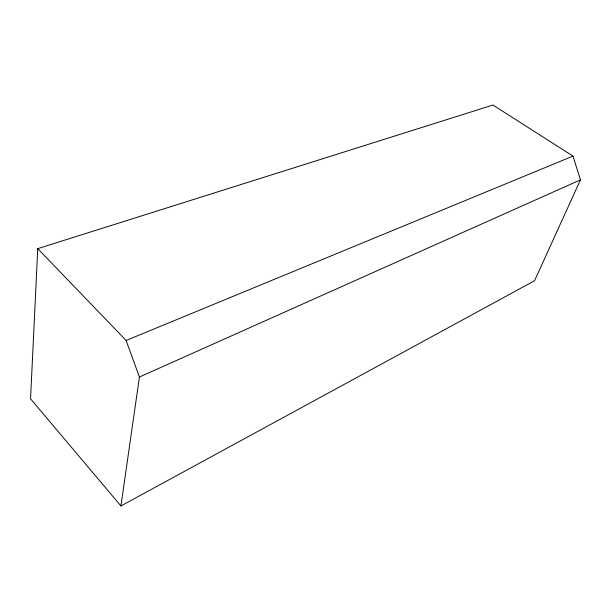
<?xml version="1.0" encoding="UTF-8"?>
<svg xmlns="http://www.w3.org/2000/svg" width="611" height="611" viewBox="0 0 611 611"><rect width="100%" height="100%" fill="white"/><g stroke="black" fill="none" stroke-linecap="round" stroke-linejoin="round"><path stroke-width="0.92" d="M37.752 248.646L30.55 398.777L120.917 505.961L534.556 280.724L580.45 179.855L572.988 156.103L492.94 105.039L37.752 248.646L126.118 340.487L139.43 377.025L120.917 505.961M139.43 377.025L580.45 179.855M126.118 340.487L572.988 156.103"/></g></svg>
